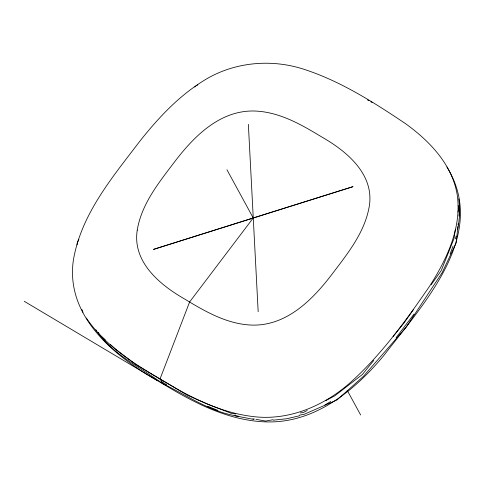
<?xml version="1.0" encoding="UTF-8"?>
<svg xmlns="http://www.w3.org/2000/svg" width="485" height="485" viewBox="0 0 485 485"><rect width="100%" height="100%" fill="white"/><g stroke="black" fill="none" stroke-linecap="round" stroke-linejoin="round"><path stroke-width="0.73" d="M457.888 226.507L456.197 242.87L442.271 272.431L406.212 327.145L363.459 376.311L337.008 399.955L304.21 414.287L299.754 415.069M458.046 225.016L458.198 223.53M458.968 216.092L459.665 209.399L458.937 206.519M77.066 244.846L77.297 242.621L78.879 239.257M455.312 229.872L453.948 238.747L441.247 270.557L431.159 284.75M458.046 212.121L458.725 207.683L458.137 205.507M457.658 229.447C459.665 219.365 460.21 208.962 458.731 198.771M455.366 238.838L456.142 236.134M453.032 246.204L450.074 254.055M413.614 309.442L403.963 323.022L393.111 336.457M413.966 314.116L396.099 337.669M373.759 360.41L362.434 374.432L334.759 395.833L325.574 400.713M194.794 87.045L195.922 86.039M324.895 404.969L330.758 401.495M307.211 410.48L303.277 412.571L300.318 412.893M196.486 85.536L197.85 84.936M253.231 217.959L153.502 249.393L353.031 186.652L253.231 217.959L189.611 301.979L160.008 379.003L161.863 381.895L166.785 384.823M299.754 415.712L286.617 418.761L273.334 420.162M273.019 419.749L265.586 421.053L255.904 419.331M235.625 413.923L231.879 413.517L208.447 404.496L187.525 395.336L135.357 364.29L115.794 349.364L110.234 344.356M253.655 419.386L234.928 415.797M238.772 416.294C210.751 412.395 187.356 395.542 162.457 383.483C140.353 367.236 113.957 355.117 97.624 332.261M252.927 418.804L254.419 419.07M207.719 406.303L217.874 410.383M161.863 381.895L162.36 382.144M367.539 99.965L368.873 100.656M24.25 301.306L167.483 386.593C197.886 404.805 231.139 421.15 267.277 421.926C315.298 422.932 355.166 390.17 384.199 355.056C423.726 303.295 488.692 234.782 446.909 166.973M157.619 380.725C114.078 356.014 65.323 316.123 73.362 260.19C81.134 214.261 112.132 177.674 139.474 141.668C157.358 119.049 177.255 97.479 201.748 81.898C231.654 62.274 269.957 58.255 303.774 69.228C340.573 81.147 373.571 102.208 405.484 123.62C429.752 141.123 452.596 164.87 457.337 195.6C461.665 228.168 446.733 259.299 429.704 286.053C406.133 320.306 381.604 354.577 350.479 382.447C323.762 406.254 287.805 421.41 251.624 416.379C224.761 412.935 199.668 401.762 176.285 388.54C143.451 369.212 108.228 350.34 86.312 318.002M370.867 101.704L372.116 102.535M105.233 339.852L99.674 334.844L98 332.395M95.915 329.806L96.77 331.037M226.962 169.774L253.406 218.28M347.242 390.383L360.646 414.966M81.874 309.466L82.971 312.249M248.362 124.366L258.172 311.679M137.231 230.157C132.229 262.046 160.001 284.956 184.791 299.106C205.616 311.776 227.871 324.598 252.915 325.114C287.72 325.587 313.789 298.481 333.219 272.643C348.509 252.491 365.102 231.581 369.34 205.937C374.341 174.054 346.569 151.144 321.779 137C300.949 124.336 278.699 111.508 253.649 110.998C218.85 110.519 192.781 137.631 173.351 163.463C158.061 183.615 141.468 204.518 137.231 230.157"/></g></svg>
